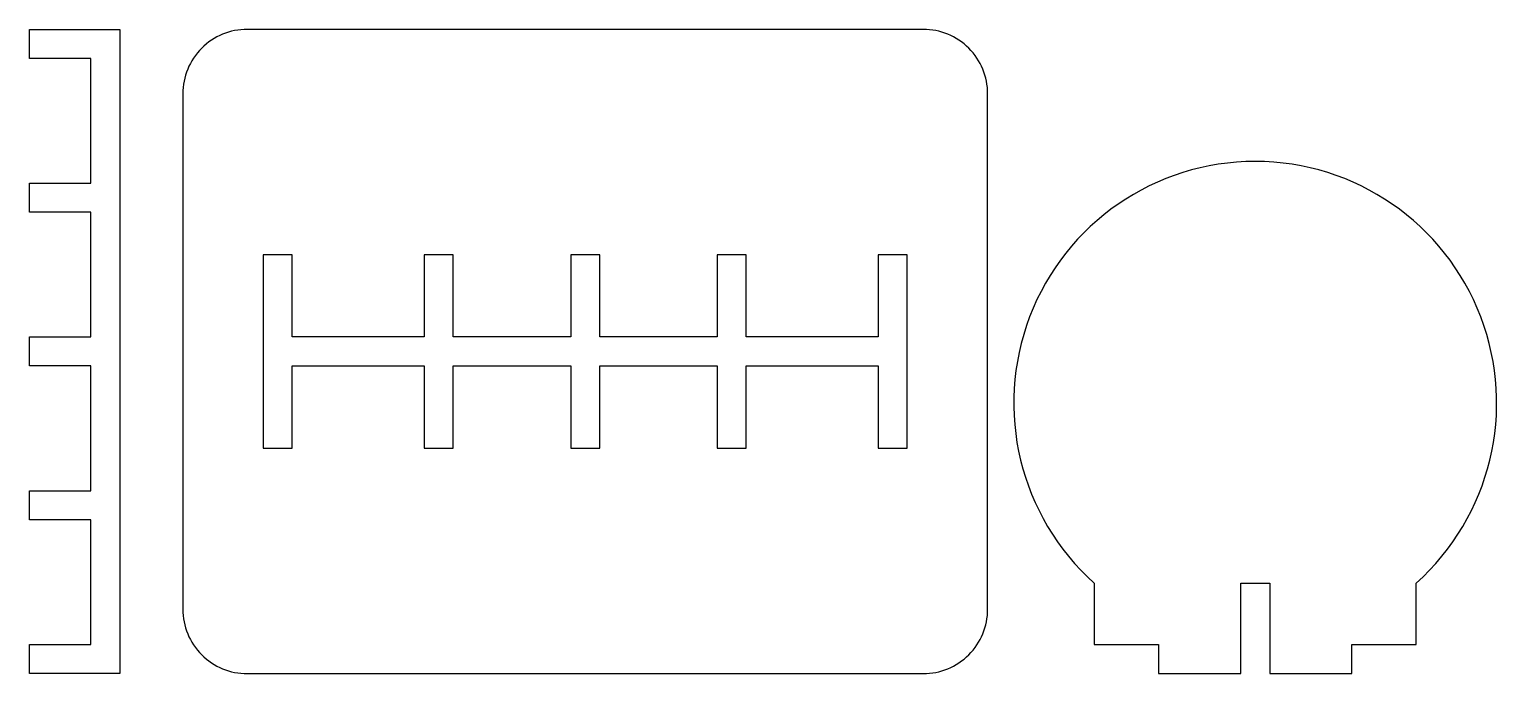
# Model space of a CAD drawing. Header units: millimetres. Extents: x 1726 to 2182, y 1974 to 2174.
import ezdxf

# ---------------------------------------------------------------- set-up
doc = ezdxf.new("R2010")
doc.units = ezdxf.units.MM

msp = doc.modelspace()

# ---------------------------------------------------------------- linework, layer by layer
for points in [[(1726.34, 2069.87), (1726.34, 2078.87), (1745.44, 2078.87), (1745.44, 2117.62), (1726.34, 2117.62), (1726.34, 2126.62), (1745.44, 2126.62), (1745.44, 2165.37), (1726.34, 2165.37), (1726.34, 2174.37), (1754.44, 2174.37), (1754.44, 1974.37), (1726.34, 1974.37), (1726.34, 1983.37), (1745.44, 1983.37), (1745.44, 2022.12), (1726.34, 2022.12), (1726.34, 2031.12), (1745.44, 2031.12), (1745.44, 2069.87)], [(1940.01, 2069.87), (1940.01, 2044.37), (1949.01, 2044.37), (1949.01, 2069.87), (1990.01, 2069.87), (1990.01, 2044.37), (1999.01, 2044.37), (1999.01, 2104.37), (1990.01, 2104.37), (1990.01, 2078.87), (1949.01, 2078.87), (1949.01, 2104.37), (1940.01, 2104.37), (1940.01, 2078.87), (1903.51, 2078.87), (1903.51, 2104.37), (1894.51, 2104.37), (1894.51, 2078.87), (1858.01, 2078.87), (1858.01, 2104.37), (1849.01, 2104.37), (1849.01, 2078.87), (1808.01, 2078.87), (1808.01, 2104.37), (1799.01, 2104.37), (1799.01, 2044.37), (1808.01, 2044.37), (1808.01, 2069.87), (1849.01, 2069.87), (1849.01, 2044.37), (1858.01, 2044.37), (1858.01, 2069.87), (1894.51, 2069.87), (1894.51, 2044.37), (1903.51, 2044.37), (1903.51, 2069.87)]]:
    msp.add_lwpolyline(points, close=True)
for points in [[(1794.01, 1974.37), (2004.01, 1974.37, 0.414214), (2024.01, 1994.37), (2024.01, 2154.37, 0.414214), (2004.01, 2174.37), (1794.01, 2174.37, 0.414214), (1774.01, 2154.37), (1774.01, 1994.37, 0.414214)], [(2102.62, 2002.47), (2111.62, 2002.47), (2111.62, 1974.37), (2137.12, 1974.37), (2137.12, 1983.37), (2157.12, 1983.37), (2157.12, 2002.47, 2.618034), (2057.12, 2002.47), (2057.12, 1983.37), (2077.12, 1983.37), (2077.12, 1974.37), (2102.62, 1974.37)]]:
    msp.add_lwpolyline(points, format="xyb", close=True)

doc.saveas('drawing.dxf')
